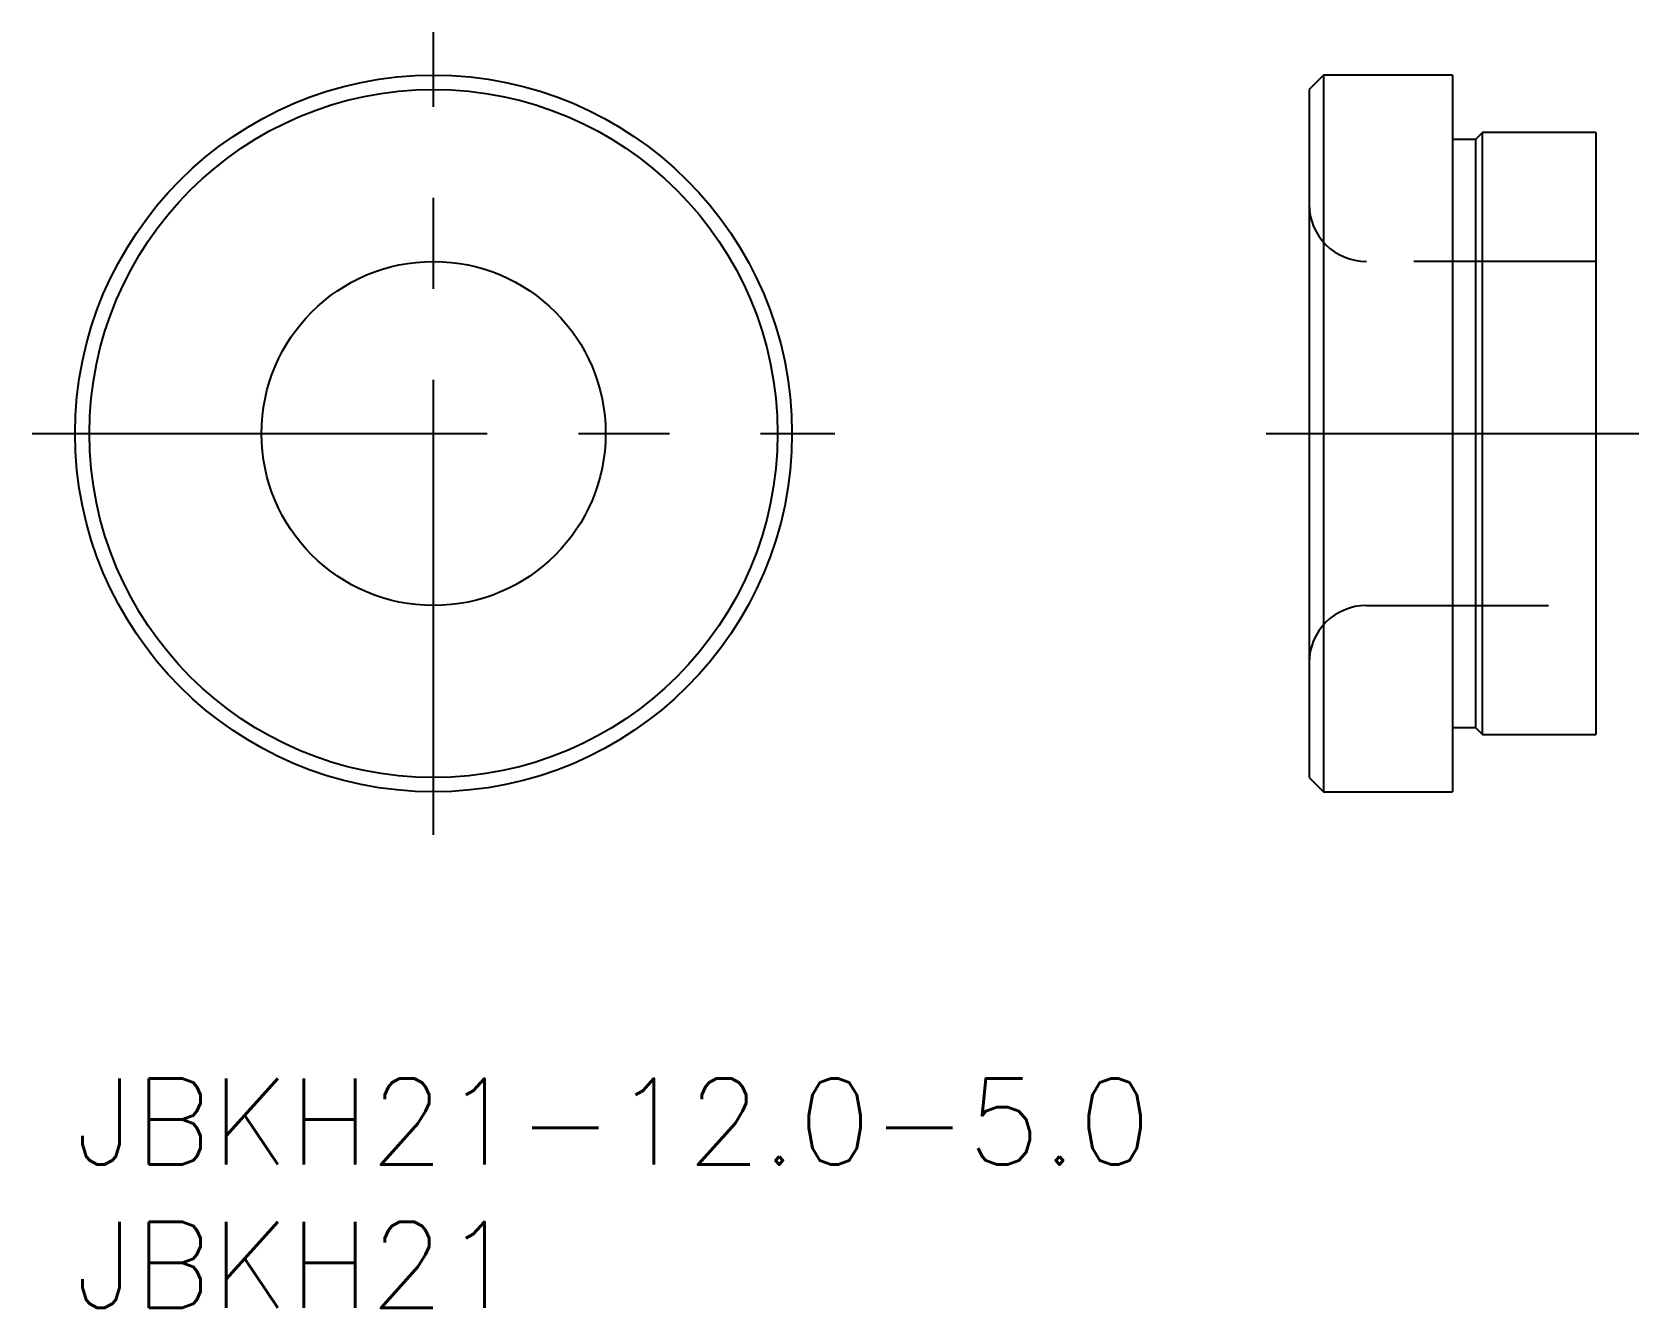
# Model space of a CAD drawing. Extents: x -1.5 to 54.5, y -8 to 36.5.
import ezdxf

# ---------------------------------------------------------------- set-up
doc = ezdxf.new("R2010")
doc.units = 0
doc.header["$LTSCALE"] = 0.5
doc.linetypes.add('CENTER', pattern=[50.8, 31.75, -6.35, 6.35, -6.35])
doc.linetypes.add('DASHED', pattern=[19.05, 12.7, -6.35])
for name, color, linetype in [('MSM_CENTER', 1, 'CENTER'), ('MSM_CONTINUOUS', 7, 'CONTINUOUS'), ('MSM_DASHED', 4, 'DASHED'), ('MSM_PART_NUMBER', 7, 'CONTINUOUS')]:
    doc.layers.add(name, color=color, linetype=linetype)
doc.styles.get("Standard").update_dxf_attribs({"font": 'txt.shx', "height": 1, "bigfont": 'bigfont.shx'})

# ---------------------------------------------------------------- blocks, each defined once
blk = doc.blocks.new('*U15')
at = {"layer": 'MSM_PART_NUMBER'}
blk.add_text('JBKH21-12.0-5.0', height=3, dxfattribs=at).set_placement((0, -3))
blk = doc.blocks.new('*U16')
at = {"layer": 'MSM_PART_NUMBER'}
blk.add_text('JBKH21', height=3, dxfattribs=at).set_placement((0, -8))

msp = doc.modelspace()

# ---------------------------------------------------------------- linework, layer by layer
at = {"layer": 'MSM_CENTER'}
for p, q in [((12.5, 8.5), (12.5, 36.5)), ((-1.5, 22.5), (26.5, 22.5)), ((41.537, 22.5), (54.537, 22.5))]:
    msp.add_line(p, q, dxfattribs=at)
at = {"layer": 'MSM_CONTINUOUS'}
for p, q in [((43.537, 35), (43.037, 34.5)), ((48.037, 35), (43.537, 35)), ((43.537, 35), (43.537, 10)), ((48.037, 35), (48.037, 10)), ((43.037, 34.5), (43.037, 10.5)), ((48.837, 32.75), (48.037, 32.75)), ((49.087, 33), (48.837, 32.75)), ((48.837, 32.75), (48.837, 12.25)), ((53.037, 33), (49.087, 33)), ((49.087, 12), (49.087, 33)), ((53.037, 33), (53.037, 12)), ((48.037, 12.25), (48.837, 12.25)), ((48.837, 12.25), (49.087, 12)), ((49.087, 12), (53.037, 12)), ((43.037, 10.5), (43.537, 10)), ((43.537, 10), (48.037, 10))]:
    msp.add_line(p, q, dxfattribs=at)
for radius in [12.5, 12, 6]:
    msp.add_circle((12.5, 22.5), radius, dxfattribs=at)
at = {"layer": 'MSM_DASHED'}
for p, q in [((53.037, 28.5), (45.037, 28.5)), ((45.037, 16.5), (53.037, 16.5))]:
    msp.add_line(p, q, dxfattribs=at)
for centre, start, end in [((45.037, 30.5), 180, 270), ((45.037, 14.5), 90, 180)]:
    msp.add_arc(centre, 2, start, end, dxfattribs=at)

# ---------------------------------------------------------------- block references
at = {"layer": 'MSM_CONTINUOUS'}
for name in ['*U15', '*U16']:
    msp.add_blockref(name, (0, 0), dxfattribs=at)

doc.saveas('drawing.dxf')
